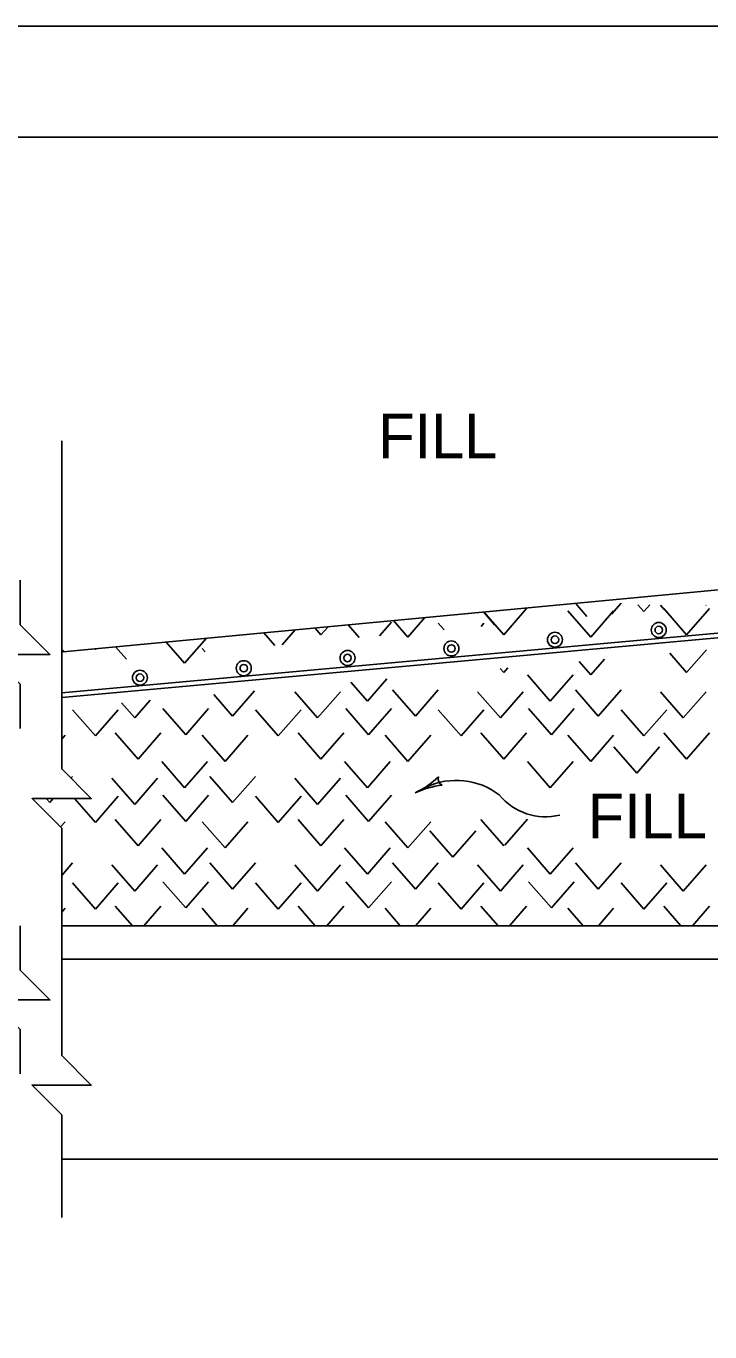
# Model space of a CAD drawing. Extents: x 918 to 1082, y 999 to 1322.
# Drawn here: x 1020.7 to 1023.78, y 1166.13 to 1172 of the extents above; entities that cross this region are included whole.
import ezdxf

# ---------------------------------------------------------------- set-up
doc = ezdxf.new("R2010")
doc.units = 0
for name, color, linetype in [('1', 7, 'Continuous'), ('10', 7, 'Continuous'), ('11', 7, 'Continuous'), ('5', 7, 'Continuous')]:
    doc.layers.add(name, color=color, linetype=linetype)

msp = doc.modelspace()

# ---------------------------------------------------------------- linework, layer by layer
at = {"layer": '1'}
for p, q in [((1020.8646, 1168.8604), (1020.8646, 1170.1359)), ((1025.4158, 1169.6174), (1020.8718, 1169.1868)), ((1026.8207, 1169.5436), (1020.8646, 1169.0021)), ((1026.8225, 1169.5235), (1020.8646, 1168.9818)), ((1020.8646, 1167.5718), (1020.8646, 1168.1938)), ((1020.8646, 1167.9552), (1034.7843, 1167.9552)), ((1020.8646, 1167.8052), (1034.7843, 1167.8052)), ((1020.8646, 1166.6437), (1020.8646, 1166.9052)), ((1020.8646, 1166.9052), (1034.7843, 1166.9052))]:
    msp.add_line(p, q, dxfattribs=at)
for points in [[(1020.6782, 1168.8416), (1020.6782, 1169.0416), (1020.5448, 1169.1749), (1020.8115, 1169.1749), (1020.6782, 1169.3083), (1020.6782, 1169.5083)], [(1020.8646, 1168.1938), (1020.8646, 1168.3938), (1020.7313, 1168.5271), (1020.9979, 1168.5271), (1020.8646, 1168.6604), (1020.8646, 1168.8604)], [(1020.6782, 1167.2885), (1020.6782, 1167.4885), (1020.5448, 1167.6218), (1020.8115, 1167.6218), (1020.6782, 1167.7552), (1020.6782, 1167.9552)], [(1020.8646, 1166.9052), (1020.8646, 1167.1052), (1020.7313, 1167.2385), (1020.9979, 1167.2385), (1020.8646, 1167.3718), (1020.8646, 1167.5718)]]:
    msp.add_lwpolyline(points, dxfattribs=at)
for centre, radius in [((1023.5497, 1169.2847), 0.0337), ((1023.5497, 1169.2847), 0.0169), ((1023.0829, 1169.2409), 0.0337), ((1023.0829, 1169.2409), 0.0169), ((1022.1501, 1169.1588), 0.0337), ((1022.617, 1169.2016), 0.0337), ((1022.617, 1169.2016), 0.0169), ((1021.6835, 1169.1131), 0.0337), ((1021.6835, 1169.1131), 0.0169), ((1022.1501, 1169.1588), 0.0169), ((1021.2166, 1169.0703), 0.0337), ((1021.2166, 1169.0703), 0.0169)]:
    msp.add_circle(centre, radius, dxfattribs=at)
for centre, radius, start, end in [((1022.2872, 1168.9059), 0.3909, 295.28863, 313.95742), ((1022.6402, 1168.2921), 0.3165, 52.57197, 115.28863), ((1022.5887, 1168.6159), 0.0313, 164.06323, 246.17993), ((1022.2872, 1168.9059), 0.3909, 295.27641, 295.28863), ((1022.6213, 1168.1989), 0.3909, 96.63579, 115.28252), ((1023.0394, 1168.7104), 0.2657, 218.90177, 284.17565)]:
    msp.add_arc(centre, radius, start, end, dxfattribs=at)
at = {"layer": '10'}
for p, q in [((1000, 1172), (1036, 1172)), ((1007, 1171.5), (1035.5, 1171.5))]:
    msp.add_line(p, q, dxfattribs=at)
at = {"layer": '11'}
msp.add_lwpolyline([(1007, 1150.5), (1035.5, 1150.5), (1035.5, 1171.5), (1007, 1171.5)], close=True, dxfattribs=at)
at = {"layer": '5'}
for p, q in [((1022.7615, 1169.3658), (1022.813, 1169.3068)), ((1022.763, 1169.366), (1022.8528, 1169.2629)), ((1022.8528, 1169.2629), (1022.9556, 1169.3808)), ((1023.141, 1169.3708), (1023.2438, 1169.2528)), ((1023.1747, 1169.4048), (1023.2268, 1169.345)), ((1023.2438, 1169.2528), (1023.3465, 1169.3708)), ((1023.337, 1169.3552), (1023.3803, 1169.4048)), ((1023.4563, 1169.398), (1023.483, 1169.3674)), ((1023.483, 1169.3674), (1023.5097, 1169.398)), ((1023.5572, 1169.3964), (1023.574, 1169.3771)), ((1023.5723, 1169.3808), (1023.6751, 1169.2629)), ((1023.6751, 1169.2629), (1023.7779, 1169.3808)), ((1023.761, 1169.3943), (1023.7628, 1169.3964)), ((1022.1526, 1169.3082), (1022.2029, 1169.2504)), ((1022.2935, 1169.2588), (1022.3473, 1169.3206)), ((1022.3564, 1169.3274), (1022.4215, 1169.2528)), ((1022.4215, 1169.2528), (1022.4983, 1169.3409)), ((1022.558, 1169.3155), (1022.584, 1169.2857)), ((1022.7509, 1169.3011), (1022.7635, 1169.3155)), ((1021.4173, 1169.1349), (1021.5156, 1169.2478)), ((1021.7734, 1169.2722), (1021.823, 1169.2153)), ((1021.8567, 1169.2184), (1021.9153, 1169.2857)), ((1022.0035, 1169.294), (1022.0306, 1169.2629)), ((1022.0306, 1169.2629), (1022.0626, 1169.2996)), ((1020.8646, 1169.1835), (1020.8733, 1169.1934)), ((1021.0139, 1169.2003), (1021.0163, 1169.1976)), ((1021.0163, 1169.1976), (1021.019, 1169.2007)), ((1021.1073, 1169.2091), (1021.1556, 1169.1537)), ((1021.3339, 1169.2306), (1021.4173, 1169.1349)), ((1021.4964, 1169.2009), (1021.5092, 1169.1863)), ((1023.6751, 1169.0931), (1023.7639, 1169.195)), ((1023.1913, 1169.1433), (1023.2438, 1169.083)), ((1023.2438, 1169.083), (1023.3053, 1169.1536)), ((1023.5993, 1169.1802), (1023.6751, 1169.0931)), ((1022.8371, 1169.1113), (1022.8528, 1169.0931)), ((1022.8528, 1169.0931), (1022.8713, 1169.1143)), ((1022.959, 1169.083), (1023.0618, 1168.9651)), ((1023.0618, 1168.9651), (1023.1646, 1169.083)), ((1021.6329, 1168.8977), (1021.7319, 1169.0113)), ((1022.1651, 1169.0504), (1022.2395, 1168.9651)), ((1022.2395, 1168.9651), (1022.3267, 1169.0651)), ((1022.3524, 1169.0156), (1022.4552, 1168.8977)), ((1022.4552, 1168.8977), (1022.558, 1169.0156)), ((1023.1747, 1169.0156), (1023.2774, 1168.8977)), ((1023.2774, 1168.8977), (1023.3803, 1169.0156)), ((1021.1339, 1168.9572), (1021.1932, 1168.8893)), ((1021.1932, 1168.8893), (1021.2625, 1168.9688)), ((1021.5484, 1168.9947), (1021.6329, 1168.8977)), ((1021.9126, 1169.0072), (1022.0154, 1168.8893)), ((1022.0154, 1168.8893), (1022.1182, 1169.0072)), ((1022.7349, 1169.0072), (1022.8377, 1168.8893)), ((1022.8377, 1168.8893), (1022.9404, 1169.0072)), ((1023.5572, 1169.0072), (1023.6599, 1168.8893)), ((1023.6599, 1168.8893), (1023.7628, 1169.0072)), ((1020.9134, 1168.9263), (1021.0163, 1168.8083)), ((1021.0163, 1168.8083), (1021.119, 1168.9263)), ((1021.3195, 1168.9313), (1021.4223, 1168.8134)), ((1021.4223, 1168.8134), (1021.5251, 1168.9313)), ((1021.7357, 1168.9263), (1021.8385, 1168.8083)), ((1021.8385, 1168.8083), (1021.9413, 1168.9263)), ((1022.1418, 1168.9313), (1022.2446, 1168.8134)), ((1022.2446, 1168.8134), (1022.3473, 1168.9313)), ((1022.558, 1168.9263), (1022.6608, 1168.8083)), ((1022.6608, 1168.8083), (1022.7635, 1168.9263)), ((1022.9641, 1168.9313), (1023.0668, 1168.8134)), ((1023.0668, 1168.8134), (1023.1696, 1168.9313)), ((1023.3803, 1168.9263), (1023.483, 1168.8083)), ((1023.483, 1168.8083), (1023.5858, 1168.9263)), ((1020.8646, 1168.7943), (1020.8798, 1168.8118)), ((1021.1055, 1168.8218), (1021.2083, 1168.7039)), ((1021.2083, 1168.7039), (1021.3111, 1168.8218)), ((1021.4964, 1168.8118), (1021.5993, 1168.6938)), ((1021.5993, 1168.6938), (1021.702, 1168.8118)), ((1021.9278, 1168.8218), (1022.0306, 1168.7039)), ((1022.0306, 1168.7039), (1022.1333, 1168.8218)), ((1022.3187, 1168.8118), (1022.4215, 1168.6938)), ((1022.4215, 1168.6938), (1022.5243, 1168.8118)), ((1022.7501, 1168.8218), (1022.8528, 1168.7039)), ((1022.8528, 1168.7039), (1022.9556, 1168.8218)), ((1023.141, 1168.8118), (1023.2438, 1168.6938)), ((1023.2438, 1168.6938), (1023.3465, 1168.8118)), ((1023.5723, 1168.8218), (1023.6751, 1168.7039)), ((1023.6751, 1168.7039), (1023.7779, 1168.8218)), ((1023.3481, 1168.7592), (1023.4508, 1168.6413)), ((1023.4508, 1168.6413), (1023.5537, 1168.7592)), ((1021.3145, 1168.6938), (1021.4173, 1168.5758)), ((1021.4173, 1168.5758), (1021.52, 1168.6938)), ((1022.1368, 1168.6938), (1022.2395, 1168.5758)), ((1022.2395, 1168.5758), (1022.3423, 1168.6938)), ((1022.959, 1168.6938), (1023.0618, 1168.5758)), ((1023.0618, 1168.5758), (1023.1646, 1168.6938)), ((1020.9065, 1168.6185), (1020.9134, 1168.6264)), ((1021.0903, 1168.618), (1021.1932, 1168.5)), ((1021.1932, 1168.5), (1021.2959, 1168.618)), ((1021.5302, 1168.6264), (1021.6329, 1168.5085)), ((1021.6329, 1168.5085), (1021.7357, 1168.6264)), ((1021.9126, 1168.618), (1022.0154, 1168.5)), ((1022.0154, 1168.5), (1022.1182, 1168.618)), ((1021.3195, 1168.5422), (1021.4223, 1168.4243)), ((1021.4223, 1168.4243), (1021.5251, 1168.5422)), ((1022.1418, 1168.5422), (1022.2446, 1168.4243)), ((1022.2446, 1168.4243), (1022.3473, 1168.5422)), ((1020.7945, 1168.5271), (1020.8107, 1168.5085)), ((1020.8107, 1168.5085), (1020.8268, 1168.5271)), ((1020.9222, 1168.5271), (1021.0163, 1168.4192)), ((1021.0163, 1168.4192), (1021.119, 1168.5371)), ((1021.7357, 1168.5371), (1021.8385, 1168.4192)), ((1021.8385, 1168.4192), (1021.9413, 1168.5371)), ((1020.8593, 1168.399), (1020.8798, 1168.4225)), ((1021.1055, 1168.4326), (1021.2083, 1168.3147)), ((1021.2083, 1168.3147), (1021.3111, 1168.4326)), ((1021.4964, 1168.4225), (1021.5993, 1168.3046)), ((1021.5993, 1168.3046), (1021.702, 1168.4225)), ((1021.9278, 1168.4326), (1022.0306, 1168.3147)), ((1022.0306, 1168.3147), (1022.1333, 1168.4326)), ((1022.3187, 1168.4225), (1022.4215, 1168.3046)), ((1022.4215, 1168.3046), (1022.5243, 1168.4225)), ((1022.7501, 1168.4326), (1022.8528, 1168.3147)), ((1022.8571, 1168.317), (1022.9599, 1168.4349)), ((1022.5209, 1168.3812), (1022.6237, 1168.2633)), ((1022.6237, 1168.2633), (1022.7265, 1168.3812)), ((1021.3145, 1168.3046), (1021.4173, 1168.1867)), ((1021.4173, 1168.1867), (1021.52, 1168.3046)), ((1022.1368, 1168.3046), (1022.2395, 1168.1867)), ((1022.2395, 1168.1867), (1022.3423, 1168.3046)), ((1022.959, 1168.3046), (1023.0618, 1168.1867)), ((1023.0618, 1168.1867), (1023.1646, 1168.3046)), ((1020.8646, 1168.1812), (1020.9134, 1168.2372)), ((1021.0903, 1168.2288), (1021.1932, 1168.1108)), ((1021.1932, 1168.1108), (1021.2959, 1168.2288)), ((1021.5302, 1168.2372), (1021.6329, 1168.1193)), ((1021.6329, 1168.1193), (1021.7357, 1168.2372)), ((1021.9126, 1168.2288), (1022.0154, 1168.1108)), ((1022.0154, 1168.1108), (1022.1182, 1168.2288)), ((1022.3524, 1168.2372), (1022.4552, 1168.1193)), ((1022.4552, 1168.1193), (1022.558, 1168.2372)), ((1022.7349, 1168.2288), (1022.8377, 1168.1108)), ((1022.8377, 1168.1108), (1022.9404, 1168.2288)), ((1023.1747, 1168.2372), (1023.2774, 1168.1193)), ((1023.2774, 1168.1193), (1023.3803, 1168.2372)), ((1023.5572, 1168.2288), (1023.6599, 1168.1108)), ((1023.6599, 1168.1108), (1023.7628, 1168.2288)), ((1020.9134, 1168.1478), (1021.0163, 1168.0299)), ((1021.0163, 1168.0299), (1021.119, 1168.1478)), ((1021.3195, 1168.1529), (1021.4223, 1168.035)), ((1021.4223, 1168.035), (1021.5251, 1168.1529)), ((1021.7357, 1168.1478), (1021.8385, 1168.0299)), ((1021.8385, 1168.0299), (1021.9413, 1168.1478)), ((1022.1418, 1168.1529), (1022.2446, 1168.035)), ((1022.2446, 1168.035), (1022.3473, 1168.1529)), ((1022.558, 1168.1478), (1022.6608, 1168.0299)), ((1022.6608, 1168.0299), (1022.7635, 1168.1478)), ((1022.9641, 1168.1529), (1023.0668, 1168.035)), ((1023.0668, 1168.035), (1023.1696, 1168.1529)), ((1023.3803, 1168.1478), (1023.483, 1168.0299)), ((1023.483, 1168.0299), (1023.5858, 1168.1478)), ((1020.8646, 1168.0159), (1020.8798, 1168.0333)), ((1021.1055, 1168.0434), (1021.1825, 1167.9552)), ((1021.2342, 1167.9552), (1021.3111, 1168.0434)), ((1021.4964, 1168.0333), (1021.5645, 1167.9552)), ((1021.6339, 1167.9552), (1021.702, 1168.0333)), ((1021.9278, 1168.0434), (1022.0048, 1167.9552)), ((1022.0564, 1167.9552), (1022.1333, 1168.0434)), ((1022.3187, 1168.0333), (1022.3868, 1167.9552)), ((1022.4562, 1167.9552), (1022.5243, 1168.0333)), ((1022.7501, 1168.0434), (1022.827, 1167.9552)), ((1022.8787, 1167.9552), (1022.9556, 1168.0434)), ((1023.141, 1168.0333), (1023.2091, 1167.9552)), ((1023.2784, 1167.9552), (1023.3465, 1168.0333)), ((1023.5723, 1168.0434), (1023.6493, 1167.9552)), ((1023.7009, 1167.9552), (1023.7779, 1168.0434))]:
    msp.add_line(p, q, dxfattribs=at)

# ---------------------------------------------------------------- texts
at = {"layer": '1'}
for s, p in [('FILL', (1022.2884, 1170.0573)), ('FILL MATERIAL', (1023.2309, 1168.3482))]:
    msp.add_text(s, height=0.2, dxfattribs=at).set_placement(p)

doc.saveas('drawing.dxf')
